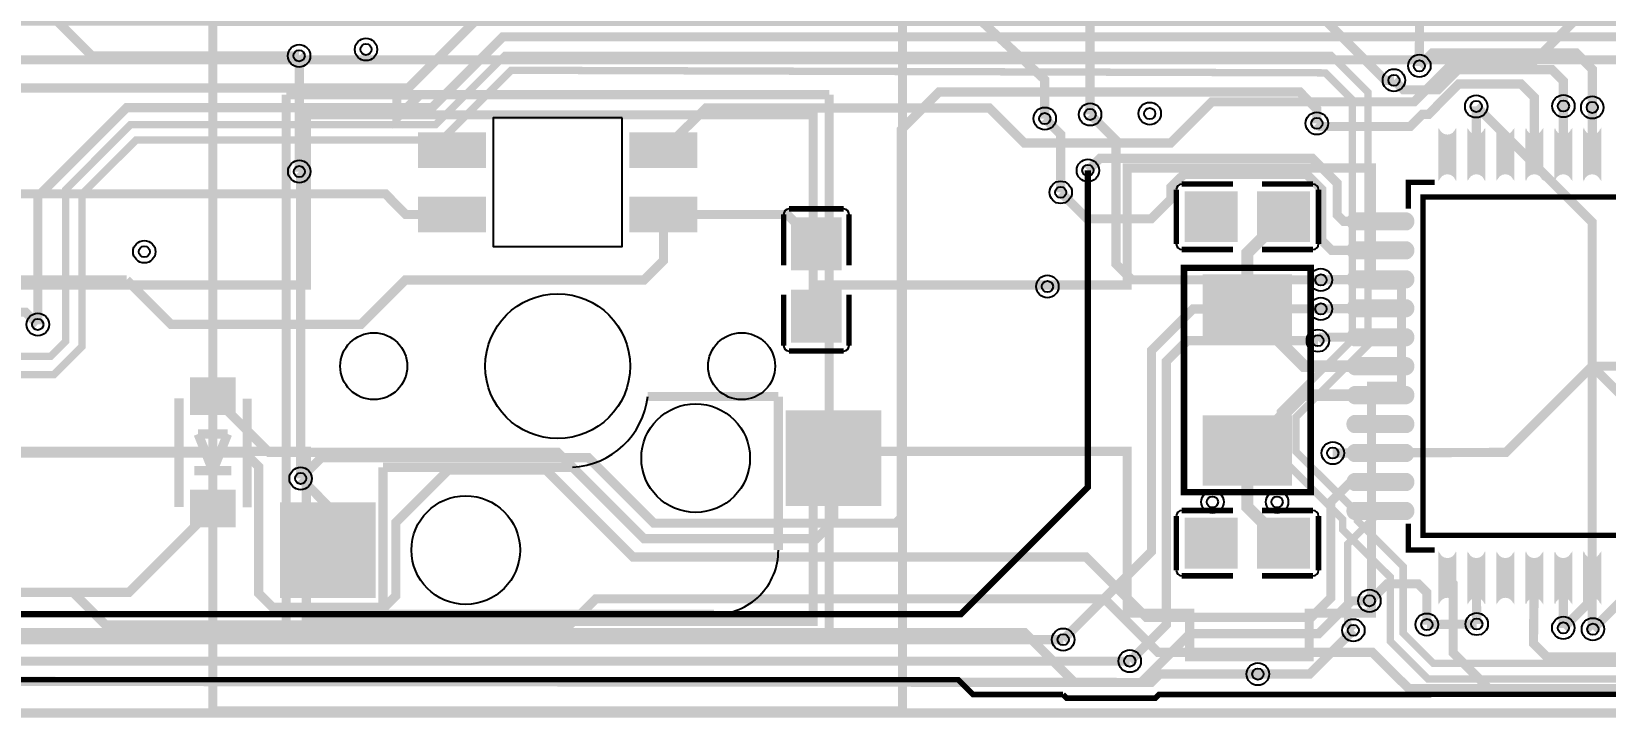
# Model space of a CAD drawing. Header units: millimetres. Extents: x 5 to 320, y -126 to -29.
# Drawn here: x 90.24 to 133.72, y -126.39 to -107.44 of the extents above; entities that cross this region are included whole.
import ezdxf

# ---------------------------------------------------------------- set-up
doc = ezdxf.new("R2010")
doc.units = ezdxf.units.MM
for name, color, linetype, true_color in [('BoardOutLine', 7, 'Continuous', 0xff00ff), ('BottomLayer', 7, 'Continuous', 0x0000ff), ('BottomPasteMaskLayer', 7, 'Continuous', 0x800000), ('BottomSilkLayer', 7, 'Continuous', 0x66cc33), ('BottomSolderMaskLayer', 7, 'Continuous', 0xaa00ff), ('Document', 7, 'Continuous', 0xffffff), ('Hole', 7, 'Continuous', 0x222222), ('Multi-Layer', 7, 'Continuous', 0xc0c0c0), ('TopLayer', 7, 'Continuous', 0xff0000), ('TopSilkLayer', 7, 'Continuous', 0xffcc00)]:
    doc.layers.add(name, color=color, linetype=linetype, true_color=true_color)

msp = doc.modelspace()

# ---------------------------------------------------------------- hatches: boundary and pattern name
at = {"layer": 'BottomLayer'}
for points in [[(100.967, -110.27), (102.745, -110.27), (102.745, -111.159), (100.967, -111.159)], [(106.809, -110.27), (108.587, -110.27), (108.587, -111.159), (106.809, -111.159)], [(129.578, -110.109, -0.785398), (129.128, -110.109), (129.128, -111.559, -0.785398), (129.578, -111.559)], [(130.378, -110.109, -0.785398), (129.928, -110.109), (129.928, -111.559, -0.785398), (130.378, -111.559)], [(131.178, -110.109, -0.785398), (130.728, -110.109), (130.728, -111.559, -0.785398), (131.178, -111.559)], [(131.978, -110.109, -0.785398), (131.528, -110.109), (131.528, -111.559, -0.785398), (131.978, -111.559)], [(132.778, -110.109, -0.785398), (132.328, -110.109), (132.328, -111.559, -0.785398), (132.778, -111.559)], [(133.578, -110.109, -0.785398), (133.128, -110.109), (133.128, -111.559, -0.785398), (133.578, -111.559)], [(100.967, -112.048), (102.745, -112.048), (102.745, -112.937), (100.967, -112.937)], [(106.809, -112.048), (108.587, -112.048), (108.587, -112.937), (106.809, -112.937)], [(123.533, -113.231), (123.533, -111.881), (122.123, -111.881), (122.123, -113.231)], [(124.123, -113.231), (124.123, -111.881), (125.533, -111.881), (125.533, -113.231)], [(112.596, -114.008), (111.246, -114.008), (111.246, -112.598), (112.596, -112.598)], [(126.778, -112.909, -0.785398), (126.778, -112.459), (128.228, -112.459, -0.785398), (128.228, -112.909)], [(126.778, -113.709, -0.785398), (126.778, -113.259), (128.228, -113.259, -0.785398), (128.228, -113.709)], [(125.028, -116.065), (125.028, -114.165), (122.628, -114.165), (122.628, -116.065)], [(126.778, -114.509, -0.785398), (126.778, -114.059), (128.228, -114.059, -0.785398), (128.228, -114.509)], [(112.596, -114.598), (111.246, -114.598), (111.246, -116.008), (112.596, -116.008)], [(126.778, -115.309, -0.785398), (126.778, -114.859), (128.228, -114.859, -0.785398), (128.228, -115.309)], [(126.778, -116.109, -0.785398), (126.778, -115.659), (128.228, -115.659, -0.785398), (128.228, -116.109)], [(126.778, -116.909, -0.785398), (126.778, -116.459), (128.228, -116.459, -0.785398), (128.228, -116.909)], [(95.852, -118.015), (95.852, -117.015), (94.652, -117.015), (94.652, -118.015)], [(126.778, -117.709, -0.785398), (126.778, -117.259), (128.228, -117.259, -0.785398), (128.228, -117.709)], [(111.127, -117.954), (113.667, -117.954), (113.667, -120.494), (111.127, -120.494)], [(125.028, -119.965), (125.028, -118.065), (122.628, -118.065), (122.628, -119.965)], [(126.778, -118.509, -0.785398), (126.778, -118.059), (128.228, -118.059, -0.785398), (128.228, -118.509)], [(126.778, -119.309, -0.785398), (126.778, -118.859), (128.228, -118.859, -0.785398), (128.228, -119.309)], [(126.778, -120.109, -0.785398), (126.778, -119.659), (128.228, -119.659, -0.785398), (128.228, -120.109)], [(95.852, -121.115), (95.852, -120.115), (94.652, -120.115), (94.652, -121.115)], [(97.157, -120.494), (99.697, -120.494), (99.697, -123.034), (97.157, -123.034)], [(126.778, -120.909, -0.785398), (126.778, -120.459), (128.228, -120.459, -0.785398), (128.228, -120.909)], [(123.533, -122.249), (123.533, -120.899), (122.123, -120.899), (122.123, -122.249)], [(124.123, -122.249), (124.123, -120.899), (125.533, -120.899), (125.533, -122.249)], [(129.578, -121.809, -0.785398), (129.128, -121.809), (129.128, -123.259, -0.785398), (129.578, -123.259)], [(130.378, -121.809, -0.785398), (129.928, -121.809), (129.928, -123.259, -0.785398), (130.378, -123.259)], [(131.178, -121.809, -0.785398), (130.728, -121.809), (130.728, -123.259, -0.785398), (131.178, -123.259)], [(131.978, -121.809, -0.785398), (131.528, -121.809), (131.528, -123.259, -0.785398), (131.978, -123.259)], [(132.778, -121.809, -0.785398), (132.328, -121.809), (132.328, -123.259, -0.785398), (132.778, -123.259)], [(133.578, -121.809, -0.785398), (133.128, -121.809), (133.128, -123.259, -0.785398), (133.578, -123.259)]]:
    msp.add_hatch(color=256, dxfattribs=at).paths.add_polyline_path(points)
at = {"layer": 'BottomPasteMaskLayer'}
for points in [[(100.967, -110.27), (102.745, -110.27), (102.745, -111.159), (100.967, -111.159)], [(106.809, -110.27), (108.587, -110.27), (108.587, -111.159), (106.809, -111.159)], [(129.578, -110.109, -0.785398), (129.128, -110.109), (129.128, -111.559, -0.785398), (129.578, -111.559)], [(130.378, -110.109, -0.785398), (129.928, -110.109), (129.928, -111.559, -0.785398), (130.378, -111.559)], [(131.178, -110.109, -0.785398), (130.728, -110.109), (130.728, -111.559, -0.785398), (131.178, -111.559)], [(131.978, -110.109, -0.785398), (131.528, -110.109), (131.528, -111.559, -0.785398), (131.978, -111.559)], [(132.778, -110.109, -0.785398), (132.328, -110.109), (132.328, -111.559, -0.785398), (132.778, -111.559)], [(133.578, -110.109, -0.785398), (133.128, -110.109), (133.128, -111.559, -0.785398), (133.578, -111.559)], [(100.967, -112.048), (102.745, -112.048), (102.745, -112.937), (100.967, -112.937)], [(106.809, -112.048), (108.587, -112.048), (108.587, -112.937), (106.809, -112.937)], [(122.123, -111.916), (122.123, -113.196), (122.173, -113.246), (123.323, -113.246), (123.373, -113.196), (123.378, -112.786), (122.928, -112.786), (122.928, -112.336), (123.368, -112.336), (123.373, -111.916), (123.323, -111.866), (122.173, -111.866)], [(125.533, -113.196), (125.533, -111.916), (125.483, -111.866), (124.333, -111.866), (124.283, -111.916), (124.278, -112.326), (124.728, -112.326), (124.728, -112.776), (124.288, -112.776), (124.283, -113.196), (124.333, -113.246), (125.483, -113.246)], [(112.561, -112.598), (111.281, -112.598), (111.231, -112.648), (111.231, -113.798), (111.281, -113.848), (111.691, -113.853), (111.691, -113.403), (112.141, -113.403), (112.141, -113.843), (112.561, -113.848), (112.611, -113.798), (112.611, -112.648)], [(126.778, -112.909, -0.785398), (126.778, -112.459), (128.228, -112.459, -0.785398), (128.228, -112.909)], [(126.778, -113.709, -0.785398), (126.778, -113.259), (128.228, -113.259, -0.785398), (128.228, -113.709)], [(125.028, -116.065), (125.028, -114.165), (122.628, -114.165), (122.628, -116.065)], [(126.778, -114.509, -0.785398), (126.778, -114.059), (128.228, -114.059, -0.785398), (128.228, -114.509)], [(111.281, -116.008), (112.561, -116.008), (112.611, -115.958), (112.611, -114.808), (112.561, -114.758), (112.151, -114.753), (112.151, -115.203), (111.701, -115.203), (111.701, -114.763), (111.281, -114.758), (111.231, -114.808), (111.231, -115.958)], [(126.778, -115.309, -0.785398), (126.778, -114.859), (128.228, -114.859, -0.785398), (128.228, -115.309)], [(126.778, -116.109, -0.785398), (126.778, -115.659), (128.228, -115.659, -0.785398), (128.228, -116.109)], [(126.778, -116.909, -0.785398), (126.778, -116.459), (128.228, -116.459, -0.785398), (128.228, -116.909)], [(95.852, -118.015), (95.852, -117.015), (94.652, -117.015), (94.652, -118.015)], [(126.778, -117.709, -0.785398), (126.778, -117.259), (128.228, -117.259, -0.785398), (128.228, -117.709)], [(111.127, -117.954), (113.667, -117.954), (113.667, -120.494), (111.127, -120.494)], [(125.028, -119.965), (125.028, -118.065), (122.628, -118.065), (122.628, -119.965)], [(126.778, -118.509, -0.785398), (126.778, -118.059), (128.228, -118.059, -0.785398), (128.228, -118.509)], [(126.778, -119.309, -0.785398), (126.778, -118.859), (128.228, -118.859, -0.785398), (128.228, -119.309)], [(126.778, -120.109, -0.785398), (126.778, -119.659), (128.228, -119.659, -0.785398), (128.228, -120.109)], [(95.852, -121.115), (95.852, -120.115), (94.652, -120.115), (94.652, -121.115)], [(97.157, -120.494), (99.697, -120.494), (99.697, -123.034), (97.157, -123.034)], [(126.778, -120.909, -0.785398), (126.778, -120.459), (128.228, -120.459, -0.785398), (128.228, -120.909)], [(122.123, -120.934), (122.123, -122.214), (122.173, -122.264), (123.323, -122.264), (123.373, -122.214), (123.378, -121.804), (122.928, -121.804), (122.928, -121.354), (123.368, -121.354), (123.373, -120.934), (123.323, -120.884), (122.173, -120.884)], [(125.533, -122.214), (125.533, -120.934), (125.483, -120.884), (124.333, -120.884), (124.283, -120.934), (124.278, -121.344), (124.728, -121.344), (124.728, -121.794), (124.288, -121.794), (124.283, -122.214), (124.333, -122.264), (125.483, -122.264)], [(129.578, -121.809, -0.785398), (129.128, -121.809), (129.128, -123.259, -0.785398), (129.578, -123.259)], [(130.378, -121.809, -0.785398), (129.928, -121.809), (129.928, -123.259, -0.785398), (130.378, -123.259)], [(131.178, -121.809, -0.785398), (130.728, -121.809), (130.728, -123.259, -0.785398), (131.178, -123.259)], [(131.978, -121.809, -0.785398), (131.528, -121.809), (131.528, -123.259, -0.785398), (131.978, -123.259)], [(132.778, -121.809, -0.785398), (132.328, -121.809), (132.328, -123.259, -0.785398), (132.778, -123.259)], [(133.578, -121.809, -0.785398), (133.128, -121.809), (133.128, -123.259, -0.785398), (133.578, -123.259)]]:
    msp.add_hatch(color=256, dxfattribs=at).paths.add_polyline_path(points)
at = {"layer": 'BottomSolderMaskLayer'}
for points in [[(100.917, -110.22), (102.796, -110.22), (102.796, -111.21), (100.917, -111.21)], [(106.759, -110.22), (108.638, -110.22), (108.638, -111.21), (106.759, -111.21)], [(129.603, -110.09, -0.785398), (129.103, -110.09), (129.103, -111.578, -0.785398), (129.603, -111.578)], [(130.403, -110.09, -0.785398), (129.903, -110.09), (129.903, -111.578, -0.785398), (130.403, -111.578)], [(131.203, -110.09, -0.785398), (130.703, -110.09), (130.703, -111.578, -0.785398), (131.203, -111.578)], [(132.003, -110.09, -0.785398), (131.503, -110.09), (131.503, -111.578, -0.785398), (132.003, -111.578)], [(132.803, -110.09, -0.785398), (132.303, -110.09), (132.303, -111.578, -0.785398), (132.803, -111.578)], [(133.603, -110.09, -0.785398), (133.103, -110.09), (133.103, -111.578, -0.785398), (133.603, -111.578)], [(100.917, -111.998), (102.796, -111.998), (102.796, -112.988), (100.917, -112.988)], [(106.759, -111.998), (108.638, -111.998), (108.638, -112.988), (106.759, -112.988)], [(123.558, -113.257), (123.558, -111.856), (122.097, -111.856), (122.097, -113.257)], [(124.098, -113.257), (124.098, -111.856), (125.558, -111.856), (125.558, -113.257)], [(112.621, -114.034), (111.222, -114.034), (111.222, -112.571), (112.621, -112.571)], [(126.759, -112.934, -0.785398), (126.759, -112.434), (128.247, -112.434, -0.785398), (128.247, -112.934)], [(126.759, -113.734, -0.785398), (126.759, -113.234), (128.247, -113.234, -0.785398), (128.247, -113.734)], [(125.06, -116.085), (125.06, -114.145), (122.596, -114.145), (122.596, -116.085)], [(126.759, -114.534, -0.785398), (126.759, -114.034), (128.247, -114.034, -0.785398), (128.247, -114.534)], [(112.621, -114.571), (111.222, -114.571), (111.222, -116.034), (112.621, -116.034)], [(126.759, -115.334, -0.785398), (126.759, -114.834), (128.247, -114.834, -0.785398), (128.247, -115.334)], [(126.759, -116.134, -0.785398), (126.759, -115.634), (128.247, -115.634, -0.785398), (128.247, -116.134)], [(126.759, -116.934, -0.785398), (126.759, -116.434), (128.247, -116.434, -0.785398), (128.247, -116.934)], [(95.883, -118.037), (95.883, -116.994), (94.622, -116.994), (94.622, -118.037)], [(126.759, -117.734, -0.785398), (126.759, -117.234), (128.247, -117.234, -0.785398), (128.247, -117.734)], [(111.077, -117.903), (113.718, -117.903), (113.718, -120.545), (111.077, -120.545)], [(125.06, -119.985), (125.06, -118.045), (122.596, -118.045), (122.596, -119.985)], [(126.759, -118.534, -0.785398), (126.759, -118.034), (128.247, -118.034, -0.785398), (128.247, -118.534)], [(126.759, -119.334, -0.785398), (126.759, -118.834), (128.247, -118.834, -0.785398), (128.247, -119.334)], [(126.759, -120.134, -0.785398), (126.759, -119.634), (128.247, -119.634, -0.785398), (128.247, -120.134)], [(95.883, -121.136), (95.883, -120.094), (94.622, -120.094), (94.622, -121.136)], [(126.759, -120.934, -0.785398), (126.759, -120.434), (128.247, -120.434, -0.785398), (128.247, -120.934)], [(97.107, -120.443), (99.748, -120.443), (99.748, -123.085), (97.107, -123.085)], [(123.558, -122.274), (123.558, -120.873), (122.097, -120.873), (122.097, -122.274)], [(124.098, -122.274), (124.098, -120.873), (125.558, -120.873), (125.558, -122.274)], [(129.603, -121.79, -0.785398), (129.103, -121.79), (129.103, -123.278, -0.785398), (129.603, -123.278)], [(130.403, -121.79, -0.785398), (129.903, -121.79), (129.903, -123.278, -0.785398), (130.403, -123.278)], [(131.203, -121.79, -0.785398), (130.703, -121.79), (130.703, -123.278, -0.785398), (131.203, -123.278)], [(132.003, -121.79, -0.785398), (131.503, -121.79), (131.503, -123.278, -0.785398), (132.003, -123.278)], [(132.803, -121.79, -0.785398), (132.303, -121.79), (132.303, -123.278, -0.785398), (132.803, -123.278)], [(133.603, -121.79, -0.785398), (133.103, -121.79), (133.103, -123.278, -0.785398), (133.603, -123.278)]]:
    msp.add_hatch(color=256, dxfattribs=at).paths.add_polyline_path(points)
at = {"layer": 'Document'}
for points in [[(94.816, -117.594), (95.705, -117.594), (95.705, -117.34), (94.816, -117.34)], [(95.379, -117.922), (95.379, -117.033), (95.125, -117.033), (95.125, -117.922)], [(95.379, -120.97), (95.379, -120.081), (95.125, -120.081), (95.125, -120.97)]]:
    msp.add_hatch(color=256, dxfattribs=at).paths.add_polyline_path(points)

# ---------------------------------------------------------------- linework, layer by layer
at = {"layer": 'BoardOutLine', "const_width": 0.254}
msp.add_lwpolyline([(317.647, -126.264), (6.322, -126.264)], dxfattribs=at)
at = {"layer": 'BottomLayer'}
for points, const_width in [([(21.305, -49.24), (14.986, -42.926), (7.017, -42.926), (5.822, -44.12), (5.822, -124.562), (6.584, -125.314), (121.174, -125.422), (121.406, -125.19), (124.118, -125.19)], 0.254), ([(14.161, -68.189), (7.413, -68.189), (6.252, -69.351), (6.252, -124.178), (6.905, -124.832), (120.579, -124.832)], 0.254), ([(118.74, -124.239), (7.958, -124.239), (6.734, -123.015), (6.734, -90.437), (9.894, -87.277), (16.669, -87.277)], 0.254), ([(118.93, -106.327), (119.483, -106.88), (119.483, -109.729)], 0.254), ([(125.155, -106.3), (127.641, -108.786), (127.877, -108.786)], 0.254), ([(128.585, -106.543), (128.578, -108.387)], 0.254), ([(107.699, -110.719), (108.872, -109.55), (116.698, -109.55), (117.666, -110.518), (121.712, -110.518), (122.85, -109.38), (128.433, -109.38), (129.385, -108.428), (131.58, -108.428), (132.99, -107.018)], 0.254), ([(69.045, -108.55), (70.445, -107.153), (116.482, -107.153), (118.202, -108.743), (118.231, -108.772), (118.231, -109.842)], 0.254), ([(97.633, -108.11), (97.64, -108.118), (97.64, -111.306)], 0.254), ([(125.748, -109.975), (125.837, -110.064), (128.321, -110.064), (128.659, -109.726), (128.832, -109.726), (129.667, -108.887), (131.389, -108.887), (131.753, -109.251), (131.753, -110.834)], 0.254), ([(130.152, -110.833), (130.15, -109.507)], 0.254), ([(132.553, -110.833), (132.558, -109.497)], 0.254), ([(133.353, -110.833), (133.355, -109.535)], 0.254), ([(67.216, -110.715), (68.423, -111.921), (100.015, -111.921), (100.586, -112.493), (101.856, -112.493)], 0.254), ([(119.424, -111.277), (119.759, -110.942), (125.627, -110.942), (126.308, -111.624), (126.308, -112.498), (126.494, -112.684), (127.503, -112.684)], 0.254), ([(118.672, -111.882), (119.403, -112.614), (121.171, -112.614), (121.717, -112.068), (121.717, -111.737), (122.075, -111.382), (125.464, -111.382), (125.878, -111.796), (125.878, -113.205), (126.154, -113.485), (127.503, -113.485)], 0.254), ([(92.87, -114.303), (94.094, -115.527), (99.347, -115.527), (100.572, -114.303), (107.158, -114.303), (107.699, -113.762), (107.699, -112.494)], 0.254), ([(111.921, -113.303), (111.112, -112.493), (107.699, -112.493)], 0.254), ([(124.828, -112.556), (123.828, -113.557), (123.828, -115.115)], 0.33), ([(20.762, -113.666), (21.4, -114.303), (33.31, -114.303), (34.204, -113.404), (37.976, -113.404), (38.872, -114.303), (54.798, -114.303), (56.243, -112.858), (59.428, -112.858), (60.879, -114.303), (92.87, -114.303)], 0.254), ([(125.86, -114.298), (127.503, -114.285)], 0.254), ([(90.416, -115.532), (90.075, -115.192), (87.378, -115.192)], 0.254), ([(127.503, -116.684), (125.396, -116.684), (123.828, -115.115)], 0.33), ([(125.86, -115.1), (127.503, -115.083)], 0.254), ([(125.777, -115.98), (125.873, -115.884), (127.503, -115.884)], 0.254), ([(95.252, -117.515), (96.802, -119.065), (104.777, -119.065), (107.159, -121.447), (111.921, -121.447), (112.398, -120.97), (112.398, -119.224)], 0.254), ([(127.503, -117.484), (125.359, -117.484), (123.828, -119.015)], 0.33), ([(86.843, -121.311), (89.187, -119.086), (96.139, -119.086), (96.52, -119.467), (96.52, -122.959), (96.909, -123.348), (99.99, -123.348), (100.307, -123.03), (100.307, -121.006), (101.76, -119.553), (104.455, -119.553), (106.861, -121.958), (119.375, -121.958), (121.039, -123.622), (125.598, -123.622), (126.132, -123.089), (126.132, -120.434), (126.629, -119.934), (127.503, -119.934)], 0.254), ([(124.828, -121.574), (123.828, -120.573), (123.828, -119.015)], 0.33), ([(127.503, -119.083), (126.187, -119.084)], 0.254), ([(97.677, -119.786), (98.427, -120.537), (98.427, -121.764)], 0.254), ([(95.252, -120.615), (92.936, -122.931), (91.384, -122.931)], 0.254), ([(127.511, -120.683), (126.599, -121.595), (126.599, -123.817), (126.763, -123.981)], 0.203), ([(91.384, -122.931), (92.281, -123.828), (105.118, -123.828), (105.834, -123.112), (119.881, -123.112), (121.356, -124.59), (127.282, -124.59), (128.291, -125.596), (138.352, -125.596), (139.357, -124.59), (191.666, -124.59), (191.892, -124.366), (234.084, -124.366), (237.003, -121.448), (238.131, -121.448)], 0.254), ([(127.224, -123.166), (127.692, -122.698), (128.55, -122.698), (128.785, -122.934), (128.785, -123.823)], 0.254), ([(129.353, -122.534), (129.513, -122.694), (129.513, -124.608), (130.5, -125.596), (130.997, -125.596)], 0.254), ([(130.152, -122.535), (130.163, -123.807)], 0.254), ([(131.753, -122.535), (131.73, -124.348), (132.096, -124.712), (136.53, -124.712)], 0.254), ([(132.553, -122.535), (132.555, -123.914)], 0.254), ([(133.353, -122.534), (133.353, -123.933), (133.372, -123.952)], 0.254), ([(91.384, -122.931), (74.45, -122.931)], 0.254)]:
    msp.add_lwpolyline(points, dxfattribs=dict(at, const_width=const_width))
at = {"layer": 'BottomSilkLayer'}
for points, const_width in [([(100.332, -109.191), (100.967, -109.191), (100.332, -109.826), (100.332, -109.191)], 0.254), ([(138.028, -121.359), (138.028, -112.009), (128.678, -112.009), (128.678, -121.359), (138.028, -121.359)], 0.152), ([(125.227, -120.164), (125.578, -120.164), (125.578, -113.966), (122.078, -113.966), (122.078, -120.164), (125.227, -120.164)], 0.18)]:
    msp.add_lwpolyline(points, close=True, dxfattribs=dict(at, const_width=const_width))
for points, const_width in [([(121.864, -113.308), (121.864, -111.805)], 0.152), ([(122.017, -111.653), (123.427, -111.653)], 0.152), ([(125.639, -111.653), (124.229, -111.653)], 0.152), ([(125.791, -113.308), (125.791, -111.805)], 0.152), ([(128.273, -112.336), (128.273, -111.604), (129.005, -111.604)], 0.152), ([(111.018, -112.491), (111.018, -113.901)], 0.152), ([(112.673, -112.339), (111.17, -112.339)], 0.152), ([(112.825, -113.901), (112.825, -112.491)], 0.152), ([(123.427, -113.46), (122.017, -113.46)], 0.152), ([(124.229, -113.46), (125.639, -113.46)], 0.152), ([(111.018, -116.114), (111.018, -114.704)], 0.152), ([(112.825, -114.704), (112.825, -116.114)], 0.152), ([(112.673, -116.266), (111.17, -116.266)], 0.152), ([(94.319, -120.572), (94.319, -117.572)], 0.254), ([(96.199, -120.585), (96.199, -117.585)], 0.254), ([(95.252, -119.827), (95.252, -118.303)], 0.254), ([(94.846, -118.557), (95.252, -119.573)], 0.254), ([(95.659, -118.557), (94.846, -118.557)], 0.254), ([(95.252, -119.573), (95.659, -118.557)], 0.254), ([(95.76, -119.573), (94.744, -119.573)], 0.254), ([(121.864, -122.325), (121.864, -120.822)], 0.152), ([(122.017, -120.67), (123.427, -120.67)], 0.152), ([(125.639, -120.67), (124.229, -120.67)], 0.152), ([(125.791, -122.325), (125.791, -120.822)], 0.152), ([(128.273, -121.032), (128.273, -121.764), (129.005, -121.764)], 0.152), ([(123.427, -122.477), (122.017, -122.477)], 0.152), ([(124.229, -122.477), (125.639, -122.477)], 0.152)]:
    msp.add_lwpolyline(points, dxfattribs=dict(at, const_width=const_width))
for centre, start, end in [((122.017, -111.805), 90, 180), ((125.639, -111.805), 0, 90), ((111.17, -112.491), 90, 180), ((112.673, -112.491), 0, 90), ((122.017, -113.308), 180, 270), ((125.639, -113.308), 270, 360), ((111.17, -116.114), 180, 270), ((112.673, -116.114), 270, 0), ((122.017, -120.822), 90, 180), ((125.639, -120.822), 0, 90), ((122.017, -122.325), 180, 270), ((125.639, -122.325), 270, 360)]:
    msp.add_arc(centre, 0.152, start, end, dxfattribs=at)
at = {"layer": 'Document', "const_width": 0.254}
for points in [[(114.302, -126.209), (95.252, -126.209), (95.252, -107.159), (114.302, -107.159)], [(114.302, -107.159), (114.302, -126.209)], [(107.267, -117.522), (110.873, -117.522)], [(110.873, -117.522), (110.873, -121.764)], [(99.951, -119.478), (99.951, -123.542)], [(99.951, -119.478), (105.184, -119.478)], [(109.095, -123.542), (99.951, -123.542)]]:
    msp.add_lwpolyline(points, dxfattribs=at)
at = {"layer": 'Document'}
for centre, radius, start, end in [((105.063, -117.262), 2.219, 273.1216, 353.2761), ((109.104, -121.773), 1.769, 270, 0.2787)]:
    msp.add_arc(centre, radius, start, end, dxfattribs=at)
at = {"layer": 'Hole'}
for centre in [(99.482, -107.933), (97.633, -108.109), (128.578, -108.387), (127.877, -108.786), (121.13, -109.705), (130.15, -109.507), (132.558, -109.497), (133.355, -109.535), (118.231, -109.843), (119.483, -109.729), (125.748, -109.975), (97.64, -111.306), (119.424, -111.277), (118.671, -111.881), (93.359, -113.521), (118.304, -114.483), (125.859, -114.299), (125.859, -115.1), (90.416, -115.532), (125.777, -115.979), (126.187, -119.084), (97.677, -119.786), (122.863, -120.435), (124.648, -120.435), (127.199, -123.166), (126.755, -123.981), (128.786, -123.823), (130.163, -123.807), (132.555, -123.914), (133.372, -123.952), (118.74, -124.239), (120.579, -124.832), (124.118, -125.19)]:
    msp.add_circle(centre, 0.155, dxfattribs=at)
at = {"layer": 'Multi-Layer'}
msp.add_lwpolyline([(106.555, -109.826), (102.999, -109.826), (102.999, -113.382), (106.555, -113.382)], close=True, dxfattribs=at)
for centre, radius in [((97.633, -108.109), 0.31), ((99.482, -107.933), 0.31), ((128.578, -108.387), 0.31), ((127.877, -108.786), 0.31), ((118.231, -109.843), 0.31), ((119.483, -109.729), 0.31), ((121.13, -109.705), 0.31), ((130.15, -109.507), 0.31), ((132.558, -109.497), 0.31), ((133.355, -109.535), 0.31), ((125.748, -109.975), 0.31), ((97.64, -111.306), 0.31), ((119.424, -111.277), 0.31), ((118.671, -111.881), 0.31), ((93.359, -113.521), 0.31), ((118.304, -114.483), 0.31), ((125.859, -114.299), 0.31), ((104.777, -116.684), 2), ((125.859, -115.1), 0.31), ((90.416, -115.532), 0.31), ((99.697, -116.684), 0.925), ((109.858, -116.684), 0.925), ((125.777, -115.979), 0.31), ((108.588, -119.224), 1.5), ((126.187, -119.084), 0.31), ((97.677, -119.786), 0.31), ((102.237, -121.764), 1.5), ((122.863, -120.435), 0.31), ((124.648, -120.435), 0.31), ((127.199, -123.166), 0.31), ((126.755, -123.981), 0.31), ((128.786, -123.823), 0.31), ((130.163, -123.807), 0.31), ((132.555, -123.914), 0.31), ((133.372, -123.952), 0.31), ((118.74, -124.239), 0.31), ((120.579, -124.832), 0.31), ((124.118, -125.19), 0.31)]:
    msp.add_circle(centre, radius, dxfattribs=at)
at = {"layer": 'TopLayer'}
for points, const_width in [([(118.735, -125.756), (116.251, -125.756), (115.837, -125.344), (6.561, -125.344), (5.837, -124.623), (5.837, -42.365), (5.972, -42.23)], 0.152), ([(26.195, -111.92), (26.195, -109.54), (28.575, -107.158), (66.728, -107.158), (68.118, -108.545), (81.958, -108.545), (83.345, -107.158), (85.796, -107.158), (87.653, -108.997), (100.655, -108.997), (102.489, -107.158), (298.75, -107.158), (300.046, -105.86), (300.046, -52.388)], 0.254), ([(88.903, -105.1), (91.911, -108.109), (97.633, -108.109)], 0.254), ([(208.872, -111.76), (207.193, -110.081), (206.932, -110.081), (206.391, -109.54), (199.456, -109.54), (197.704, -107.788), (139.919, -107.788), (139.716, -107.584), (103.259, -107.584), (101.303, -109.54), (92.87, -109.54), (90.417, -111.996), (90.417, -115.532)], 0.254), ([(134.915, -124.001), (134.026, -124.892), (128.964, -124.892), (128.131, -124.059), (128.131, -122.22), (126.866, -120.955), (126.866, -120.737), (125.171, -119.042), (125.171, -118.085), (127.16, -116.096), (127.16, -109.116), (126.144, -108.1), (103.32, -108.1), (101.405, -110.015), (92.974, -110.015), (91.184, -111.806), (91.184, -116.002), (90.775, -116.411), (82.913, -116.411)], 0.203), ([(128.578, -108.387), (128.938, -108.026), (132.911, -108.026), (133.355, -108.484), (133.355, -109.535)], 0.254), ([(135.753, -123.998), (134.427, -125.324), (128.816, -125.324), (127.775, -124.282), (127.775, -122.512), (126.457, -121.194), (126.457, -120.914), (124.74, -119.197), (124.74, -117.938), (126.731, -115.946), (126.731, -109.329), (125.982, -108.58), (103.493, -108.509), (101.57, -110.432), (93.137, -110.432), (91.636, -111.93), (91.636, -116.142), (90.856, -116.922), (82.802, -116.922)], 0.203), ([(127.877, -108.786), (128.141, -109.05), (129.091, -109.05), (129.649, -108.491), (132.24, -108.491), (132.558, -108.809), (132.558, -109.497)], 0.254), ([(97.677, -119.786), (98.25, -119.213), (105.627, -119.213), (107.434, -121.02), (114.115, -121.02), (114.268, -120.868), (114.268, -110.149), (115.309, -109.107), (125.275, -109.107), (125.748, -109.581), (125.748, -109.975)], 0.254), ([(130.15, -109.507), (133.353, -112.71), (133.353, -116.684), (139.741, -123.072), (139.815, -123.072)], 0.254), ([(118.231, -109.842), (118.671, -110.282), (118.671, -111.881)], 0.254), ([(119.483, -109.729), (120.198, -110.444), (120.198, -113.863), (120.635, -114.298), (125.86, -114.298)], 0.254), ([(32.177, -121.763), (33.949, -123.535), (115.915, -123.535), (119.424, -120.026), (119.424, -111.277)], 0.178), ([(97.64, -111.306), (97.677, -111.342), (97.677, -119.786)], 0.254), ([(139.208, -111.798), (134.322, -116.684), (133.353, -116.684)], 0.254), ([(118.74, -124.239), (121.181, -121.798), (121.181, -116.251), (122.327, -115.105), (125.859, -115.1)], 0.254), ([(120.579, -124.832), (121.589, -123.821), (121.589, -116.554), (122.164, -115.98), (125.777, -115.98)], 0.254), ([(126.187, -119.083), (130.973, -119.065), (133.353, -116.683)], 0.254), ([(132.555, -123.914), (133.353, -123.116), (133.353, -116.684)], 0.254), ([(8.456, -121.763), (10.734, -124.041), (117.668, -124.041), (119.05, -125.423), (120.894, -125.423), (122.242, -124.074), (125.796, -124.074), (126.704, -123.166), (127.224, -123.166)], 0.254), ([(133.372, -123.952), (135.594, -121.729), (137.562, -121.729), (139.556, -123.723), (140.457, -123.723)], 0.254), ([(126.755, -123.981), (125.546, -125.19), (124.118, -125.19)], 0.254), ([(128.786, -123.823), (130.163, -123.807)], 0.254), ([(118.735, -125.756), (118.836, -125.857), (121.284, -125.857), (121.385, -125.756), (121.622, -125.756)], 0.152), ([(135.306, -125.749), (121.443, -125.756)], 0.152)]:
    msp.add_lwpolyline(points, dxfattribs=dict(at, const_width=const_width))
at = {"layer": 'TopSilkLayer', "const_width": 0.254}
for points in [[(95.252, -109.064), (95.252, -107.159), (97.157, -107.159)], [(112.397, -107.159), (114.302, -107.159), (114.302, -109.064)], [(50.209, -108.22), (277.368, -108.22)], [(97.277, -124.184), (97.277, -109.184)], [(97.277, -109.184), (112.277, -109.184)], [(112.277, -124.184), (112.277, -109.184)], [(89.158, -119.037), (97.834, -119.037), (97.834, -123.738), (111.834, -123.738), (111.834, -119.037), (120.508, -119.037), (120.508, -123.508), (122.234, -123.508), (122.234, -124.708), (125.534, -124.708), (125.534, -123.508), (127.258, -123.508), (127.258, -117.238), (128.084, -117.238), (128.084, -114.439), (127.258, -114.439), (127.258, -111.209), (120.508, -111.209), (120.508, -114.439), (111.834, -114.439), (111.834, -109.738), (97.834, -109.738), (97.834, -109.738), (97.834, -114.439), (89.158, -114.439)], [(97.157, -126.209), (95.252, -126.209), (95.252, -124.304)], [(97.277, -124.184), (112.277, -124.184)], [(114.302, -124.304), (114.302, -126.209), (112.397, -126.209)]]:
    msp.add_lwpolyline(points, dxfattribs=at)

doc.saveas('drawing.dxf')
